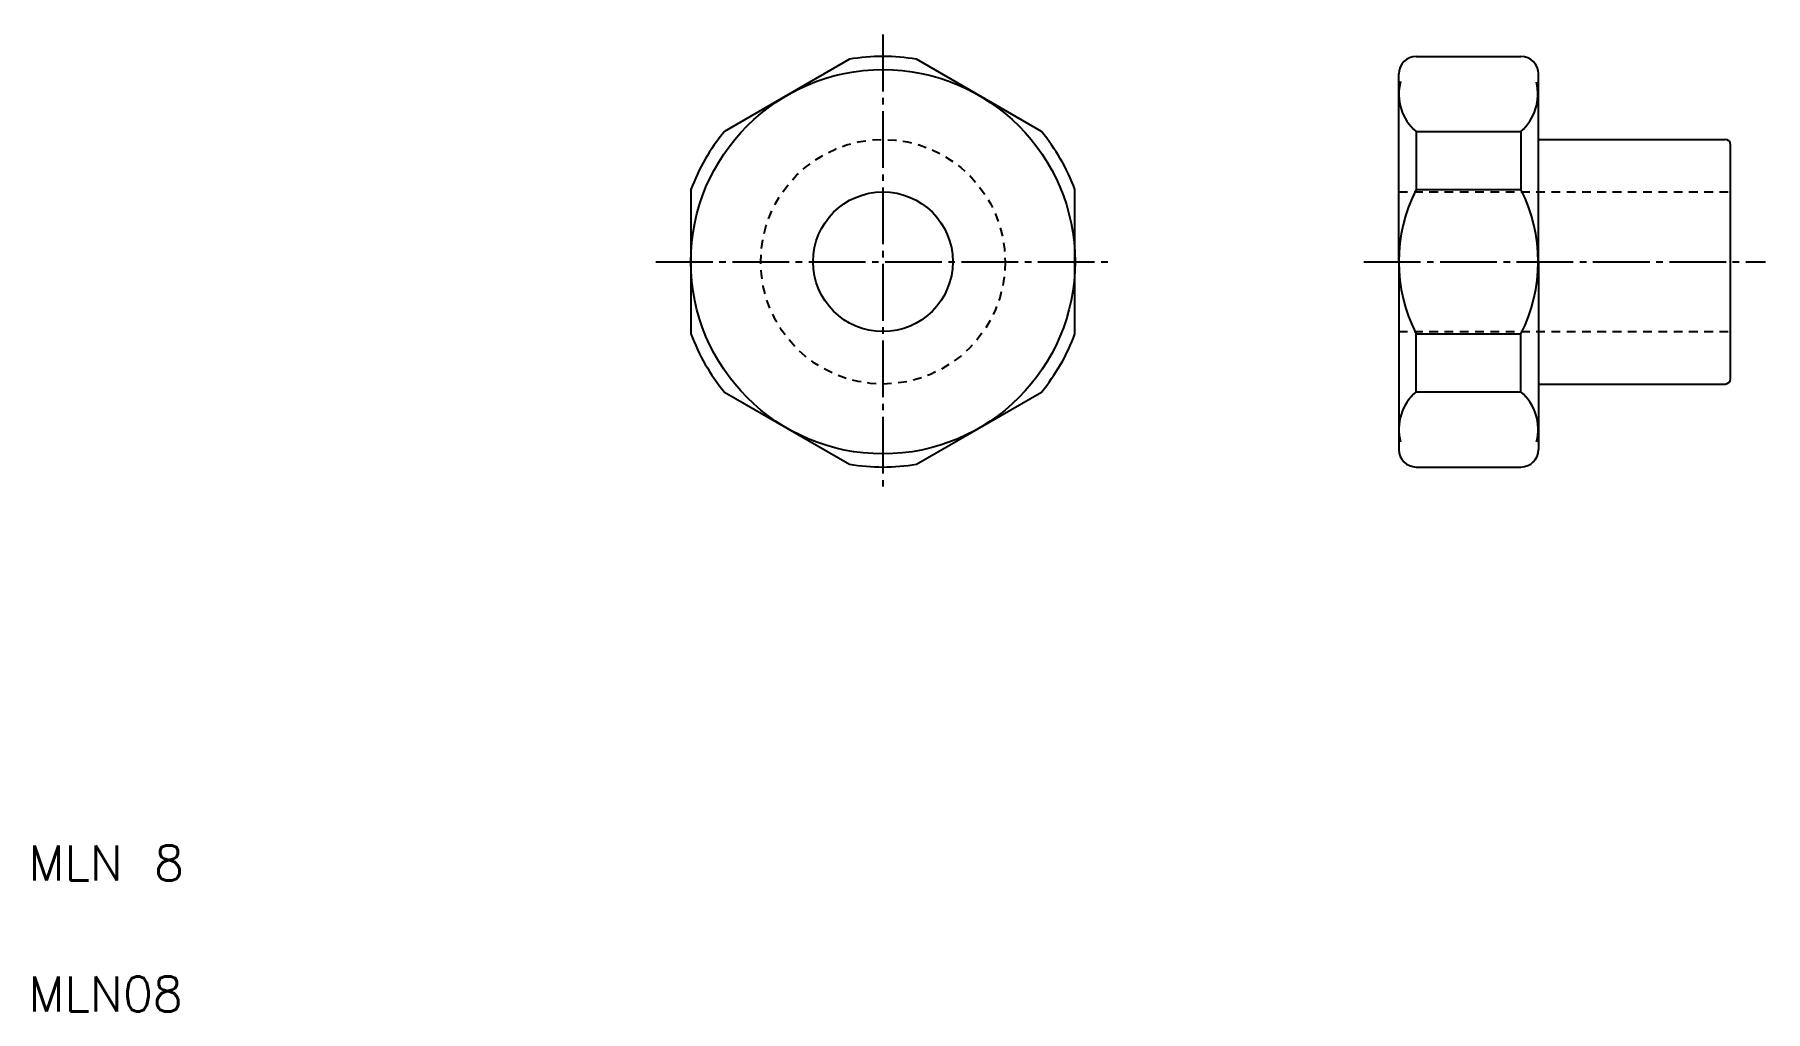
# Model space of a CAD drawing. Extents: x 5.3 to 104.5, y 5 to 60.9.
import ezdxf

# ---------------------------------------------------------------- set-up
doc = ezdxf.new("R2010")
doc.units = 0
doc.header["$LTSCALE"] = 0.25
doc.linetypes.add('CENTER', pattern=[17.5, 13, -1.5, 1.5, -1.5])
doc.linetypes.add('DASHED', pattern=[3.5, 2, -1.5])
doc.layers.get('0').update_dxf_attribs({"linetype": 'CONTINUOUS'})
doc.layers.add('CENTER', color=1, linetype='CENTER')
doc.styles.get("Standard").update_dxf_attribs({"font": 'txt', "bigfont": 'BIGFONT'})

msp = doc.modelspace()

# ---------------------------------------------------------------- linework, layer by layer
for p, q in [((52.013, 59.504), (44.851, 55.369)), ((63.011, 55.369), (55.85, 59.504)), ((84.472, 59.661), (90.472, 59.661)), ((83.472, 47.911), (83.472, 58.661)), ((91.472, 47.911), (91.472, 58.661)), ((59.43, 57.436), (59.43, 57.436)), ((61.221, 56.403), (61.221, 56.403)), ((84.468, 55.364), (84.468, 52.044)), ((90.474, 55.364), (90.474, 52.044)), ((91.472, 54.911), (102.172, 54.911)), ((102.472, 41.211), (102.472, 54.611)), ((42.933, 52.046), (42.933, 43.777)), ((64.93, 43.777), (64.93, 52.046)), ((83.472, 47.911), (83.472, 37.161)), ((91.472, 47.911), (91.472, 37.161)), ((84.468, 40.459), (84.468, 43.779)), ((90.474, 40.459), (90.474, 43.779)), ((91.472, 40.911), (102.172, 40.912)), ((44.851, 40.454), (52.013, 36.319)), ((55.85, 36.319), (63.011, 40.454)), ((84.472, 36.161), (90.472, 36.161))]:
    msp.add_line(p, q)
at = {"color": 7, "linetype": 'CONTINUOUS'}
for p, q in [((84.468, 55.364), (90.474, 55.364)), ((84.468, 52.044), (90.474, 52.044)), ((84.468, 43.779), (90.474, 43.779)), ((84.468, 40.459), (90.474, 40.459))]:
    msp.add_line(p, q, dxfattribs=at)
at = {"color": 3, "linetype": 'DASHED'}
for p, q in [((83.472, 51.911), (102.472, 51.911)), ((83.472, 43.911), (102.472, 43.912))]:
    msp.add_line(p, q, dxfattribs=at)
for radius in [11, 4]:
    msp.add_circle((53.931, 47.911), radius)
msp.add_circle((53.931, 47.911), 7, dxfattribs=at)
for centre, radius, start, end in [((53.931, 47.911), 11.75, 80.60267, 99.39749), ((84.472, 58.661), 1, 90, 180), ((90.472, 58.661), 1, 0, 90), ((53.931, 47.911), 11.75, 140.60251, 159.39749), ((53.931, 47.911), 11.75, 20.60261, 39.39755), ((102.172, 54.611), 0.3, 0, 90), ((53.931, 47.911), 11.75, 200.60251, 219.3978), ((53.931, 47.911), 11.75, 320.60245, 339.39743), ((102.172, 41.211), 0.3, 270, 0), ((84.472, 37.161), 1, 180, 270), ((90.472, 37.161), 1, 270, 0), ((53.931, 47.911), 11.75, 260.60251, 279.39752)]:
    msp.add_arc(centre, radius, start, end)
at = {"color": 7, "linetype": 'CONTINUOUS'}
for centre, radius, start, end in [((86.305, 57.511), 2.826, 130.44468, 130.55932), ((88.556, 57.512), 2.879, 48.24209, 48.28043), ((86.305, 57.511), 2.826, 165.32867, 229.4389), ((88.556, 57.512), 2.879, 311.75791, 13.62643), ((92.591, 47.912), 9.114, 153.03381, 206.96621), ((82.35, 47.912), 9.114, 333.03556, 26.96446), ((86.305, 38.312), 2.826, 130.55845, 194.67143), ((88.633, 38.311), 2.829, 345.44168, 49.41096), ((86.305, 38.312), 2.826, 229.44149, 229.55613), ((88.633, 38.311), 2.829, 310.55064, 310.58898)]:
    msp.add_arc(centre, radius, start, end, dxfattribs=at)
at = {"layer": 'CENTER', "color": 1, "linetype": 'CENTER'}
for p, q in [((53.931, 60.911), (53.931, 34.911)), ((40.931, 47.911), (66.931, 47.911)), ((81.472, 47.911), (104.472, 47.911))]:
    msp.add_line(p, q, dxfattribs=at)

# ---------------------------------------------------------------- texts
for s, p in [('MLN 8', (5, 12.5)), ('MLN08', (5, 5))]:
    msp.add_text(s, height=2).set_placement(p)

doc.saveas('drawing.dxf')
